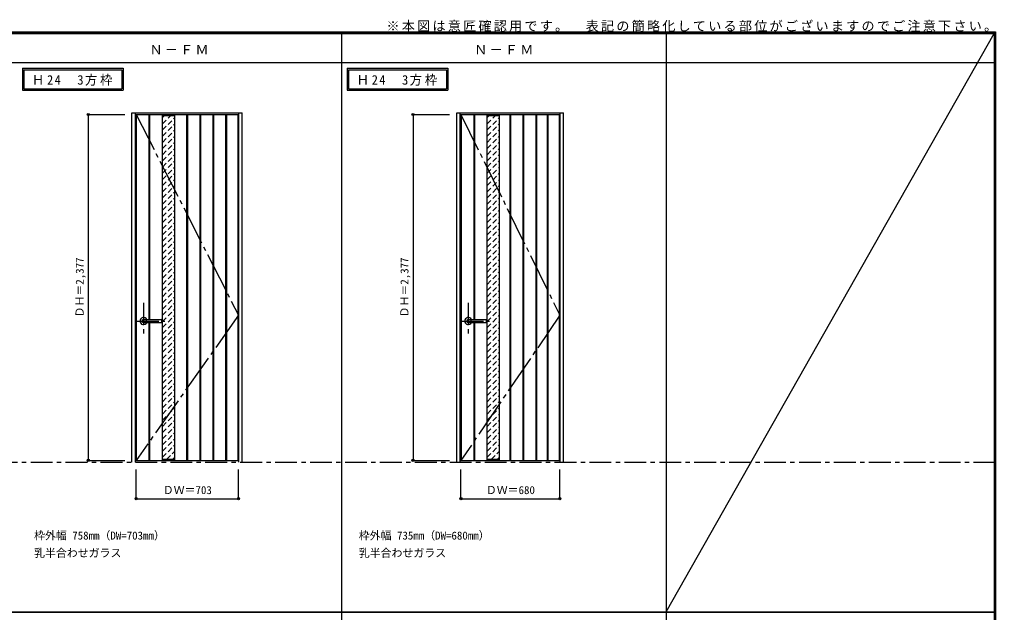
# Model space of a CAD drawing. Units: millimetres, scale not verified. Extents: x -6000 to 5700, y -4307 to 4260.
# Drawn here: x -1007 to 5700, y 186 to 4260 of the extents above; entities that cross this region are included whole.
import ezdxf
from ezdxf.enums import TextEntityAlignment as Align

# ---------------------------------------------------------------- set-up
doc = ezdxf.new("R2010")
doc.units = ezdxf.units.MM
doc.header["$LTSCALE"] = 30
doc.header["$PDMODE"] = 32
doc.header["$PDSIZE"] = 15
for name, pattern in [('CHAIN1', [8, 5, -1, 1, -1]), ('CHAIN2', [12, 9, -1, 1, -1]), ('DASHED1', [1.8, 1.2, -0.6])]:
    doc.linetypes.add(name, pattern=pattern)
for name, color, linetype in [('0-1_通り芯', 4, 'CHAIN1'), ('0-2_扉', 3, 'Continuous'), ('0-3_仕上げ', 3, 'Continuous'), ('0-4_枠', 3, 'Continuous'), ('0-5_レバー', 3, 'Continuous'), ('0-7_', 7, 'CHAIN2'), ('0-A_文字', 7, 'Continuous'), ('0-B_寸法', 7, 'Continuous'), ('0-C_ハッチ', 4, 'DASHED1'), ('F-1_枠', 6, 'Continuous'), ('F-A_文字', 7, 'Continuous')]:
    doc.layers.add(name, color=color, linetype=linetype)
doc.styles.add('ＭＳ ゴシック', font='')
doc.styles.get('ＭＳ ゴシック').set_extended_font_data('MS Gothic')

msp = doc.modelspace()

# ---------------------------------------------------------------- linework, layer by layer
at = {"layer": '0-1_通り芯'}
for p, q in [((-154.2, 2312.5), (-154.2, 2102.5)), ((2077.4, 2312.5), (2077.4, 2102.5)), ((-199.2, 2188.5), (-9.2, 2188.5)), ((2032.4, 2188.5), (2222.4, 2188.5))]:
    msp.add_line(p, q, dxfattribs=at)
at = {"layer": '0-1_通り芯', "color": 7}
msp.add_line((-5490, 1218), (5690, 1218), dxfattribs=at)
at = {"layer": '0-2_扉'}
for p, q in [((-205.2, 3608), (497.8, 3608)), ((-205.2, 1231), (-205.2, 3608)), ((497.8, 1231), (497.8, 3608)), ((2026.4, 3608), (2706.4, 3608)), ((2026.4, 1231), (2026.4, 3608)), ((2706.4, 1231), (2706.4, 3608)), ((-205.2, 1231), (497.8, 1231)), ((2026.4, 1231), (2706.4, 1231))]:
    msp.add_line(p, q, dxfattribs=at)
at = {"layer": '0-3_仕上げ'}
for p, q in [((-202.2, 1231), (-202.2, 3608)), ((-115.2, 2200), (-115.2, 3608)), ((-110.2, 2200), (-110.2, 3608)), ((143.8, 1231), (143.8, 3608)), ((148.8, 1231), (148.8, 3608)), ((233.8, 1231), (233.8, 3608)), ((238.8, 1231), (238.8, 3608)), ((323.8, 1231), (323.8, 3608)), ((328.8, 1231), (328.8, 3608)), ((411.8, 1231), (411.8, 3608)), ((416.8, 1231), (416.8, 3608)), ((494.8, 1231), (494.8, 3608)), ((2029.4, 1231), (2029.4, 3608)), ((2116.4, 2200), (2116.4, 3608)), ((2121.4, 2200), (2121.4, 3608)), ((2363.9, 1231), (2363.9, 3608)), ((2368.9, 1231), (2368.9, 3608)), ((2453.9, 1231), (2453.9, 3608)), ((2458.9, 1231), (2458.9, 3608)), ((2543.9, 1231), (2543.9, 3608)), ((2548.9, 1231), (2548.9, 3608)), ((2620.4, 1231), (2620.4, 3608)), ((2625.4, 1231), (2625.4, 3608)), ((2703.4, 1231), (2703.4, 3608)), ((-115.2, 1231), (-115.2, 2177)), ((-110.2, 1231), (-110.2, 2177)), ((2116.4, 1231), (2116.4, 2177)), ((2121.4, 1231), (2121.4, 2177))]:
    msp.add_line(p, q, dxfattribs=at)
at = {"layer": '0-3_仕上げ', "color": 7}
for p, q in [((-24.2, 1231), (-24.2, 3608)), ((-24.2, 3600), (60.8, 3600)), ((60.8, 1231), (60.8, 3608)), ((2207.4, 1231), (2207.4, 3608)), ((2207.4, 3600), (2292.4, 3600)), ((2292.4, 1231), (2292.4, 3608)), ((-24.2, 1239), (60.8, 1239)), ((2207.4, 1239), (2292.4, 1239))]:
    msp.add_line(p, q, dxfattribs=at)
at = {"layer": '0-4_枠'}
for p, q in [((-234.2, 3618), (523.8, 3618)), ((-234.2, 1218), (-234.2, 3618)), ((-210.2, 1218), (-210.2, 3618)), ((499.8, 1218), (499.8, 3618)), ((523.8, 1218), (523.8, 3618)), ((1997.4, 3618), (2732.4, 3618)), ((1997.4, 1218), (1997.4, 3618)), ((2021.4, 1218), (2021.4, 3618)), ((2708.4, 1218), (2708.4, 3618)), ((2732.4, 1218), (2732.4, 3618))]:
    msp.add_line(p, q, dxfattribs=at)
at = {"layer": '0-5_レバー'}
for p, q in [((-154.2, 2198), (-135.2, 2198)), ((-154.2, 2179), (-135.2, 2179)), ((-135.2, 2199), (-134.2, 2200)), ((-135.2, 2178), (-135.2, 2199)), ((-135.2, 2178), (-134.2, 2177)), ((-134.2, 2200), (-30.2, 2200)), ((-30.2, 2177), (-134.2, 2177)), ((-29.2, 2199), (-30.2, 2200)), ((-29.2, 2178), (-30.2, 2177)), ((-29.2, 2178), (-29.2, 2199)), ((2077.4, 2198), (2096.4, 2198)), ((2077.4, 2179), (2096.4, 2179)), ((2096.4, 2199), (2097.4, 2200)), ((2096.4, 2178), (2096.4, 2199)), ((2096.4, 2178), (2097.4, 2177)), ((2097.4, 2200), (2201.4, 2200)), ((2201.4, 2177), (2097.4, 2177)), ((2202.4, 2199), (2201.4, 2200)), ((2202.4, 2178), (2201.4, 2177)), ((2202.4, 2178), (2202.4, 2199))]:
    msp.add_line(p, q, dxfattribs=at)
at = {"layer": '0-5_レバー', "color": 4}
for p, q in [((-134.2, 2177), (-134.2, 2200)), ((-30.2, 2200), (-30.2, 2177)), ((2097.4, 2177), (2097.4, 2200)), ((2201.4, 2200), (2201.4, 2177))]:
    msp.add_line(p, q, dxfattribs=at)
for centre, radius, start, end in [((-154.2, 2188.5), 24.55, 27.93255, 332.06745), ((-154.2, 2188.5), 11, 59.72736, 300.27264), ((2077.4, 2188.5), 24.55, 27.93255, 332.06745), ((2077.4, 2188.5), 11, 59.72736, 300.27264)]:
    msp.add_arc(centre, radius, start, end, dxfattribs=at)
at = {"layer": '0-5_レバー'}
for centre in [(-154.2, 2188.5), (2077.4, 2188.5)]:
    msp.add_arc(centre, 9.5, 90, 270, dxfattribs=at)
at = {"layer": '0-7_'}
for p, q in [((-205.2, 3608), (497.8, 2228.5)), ((2026.4, 3608), (2706.4, 2228.5)), ((497.8, 2228.5), (-205.2, 1231)), ((2706.4, 2228.5), (2026.4, 1231))]:
    msp.add_line(p, q, dxfattribs=at)
at = {"layer": '0-A_文字'}
for p, q in [((-986.8, 3925), (-986.8, 3775)), ((-976.8, 3915), (-976.8, 3785)), ((-976.8, 3915), (-304.18, 3915)), ((-304.18, 3915), (-304.18, 3785)), ((1244.8, 3925), (1244.8, 3775)), ((1254.8, 3915), (1254.8, 3785)), ((1254.8, 3915), (1927.42, 3915)), ((1927.42, 3915), (1927.42, 3785)), ((-986.8, 3775), (-294.18, 3775)), ((-976.8, 3785), (-304.18, 3785)), ((1244.8, 3775), (1937.42, 3775)), ((1254.8, 3785), (1927.42, 3785))]:
    msp.add_line(p, q, dxfattribs=at)
for points in [[(-986.8, 3925), (-294.18, 3925), (-294.18, 3775)], [(1244.8, 3925), (1937.42, 3925), (1937.42, 3775)]]:
    msp.add_lwpolyline(points, dxfattribs=at)
at = {"layer": '0-B_寸法', "color": 4}
for p, q in [((-534.2, 3608), (-284.2, 3608)), ((-534.2, 3608), (-534.2, 1231)), ((1697.4, 3608), (1947.4, 3608)), ((1697.4, 3608), (1697.4, 1231)), ((-534.2, 1231), (-284.2, 1231)), ((1697.4, 1231), (1947.4, 1231)), ((-205.2, 968), (-205.2, 1168)), ((497.8, 968), (497.8, 1168)), ((2026.4, 968), (2026.4, 1168)), ((2706.4, 968), (2706.4, 1168)), ((-205.2, 968), (497.8, 968)), ((2026.4, 968), (2706.4, 968))]:
    msp.add_line(p, q, dxfattribs=at)
at = {"layer": '0-B_寸法'}
for p in [(-534.2, 3608), (1697.4, 3608), (-534.2, 1231), (1697.4, 1231), (-205.2, 968), (497.8, 968), (2026.4, 968), (2706.4, 968)]:
    msp.add_point(p, dxfattribs=at)
at = {"layer": '0-C_ハッチ'}
for p, q in [((-24.2, 3586.07), (-10.27, 3600)), ((-24.2, 3543.65), (32.16, 3600)), ((-24.2, 3501.22), (60.8, 3586.22)), ((2207.4, 3586.07), (2221.33, 3600)), ((2207.4, 3543.65), (2263.76, 3600)), ((2207.4, 3501.22), (2292.4, 3586.22)), ((-24.2, 3458.79), (60.8, 3543.79)), ((-24.2, 3416.37), (60.8, 3501.37)), ((2207.4, 3458.79), (2292.4, 3543.79)), ((2207.4, 3416.37), (2292.4, 3501.37)), ((-24.2, 3373.94), (60.8, 3458.94)), ((2207.4, 3373.94), (2292.4, 3458.94)), ((-24.2, 3331.51), (60.8, 3416.51)), ((-24.2, 3289.09), (60.8, 3374.09)), ((2207.4, 3331.51), (2292.4, 3416.51)), ((2207.4, 3289.09), (2292.4, 3374.09)), ((-24.2, 3246.66), (60.8, 3331.66)), ((-24.2, 3204.23), (60.8, 3289.23)), ((2207.4, 3246.66), (2292.4, 3331.66)), ((2207.4, 3204.23), (2292.4, 3289.23)), ((-24.2, 3161.81), (60.8, 3246.81)), ((2207.4, 3161.81), (2292.4, 3246.81)), ((-24.2, 3119.38), (60.8, 3204.38)), ((-24.2, 3076.95), (60.8, 3161.95)), ((2207.4, 3119.38), (2292.4, 3204.38)), ((2207.4, 3076.95), (2292.4, 3161.95)), ((-24.2, 3034.53), (60.8, 3119.53)), ((2207.4, 3034.53), (2292.4, 3119.53)), ((-24.2, 2992.1), (60.8, 3077.1)), ((-24.2, 2949.68), (60.8, 3034.68)), ((2207.4, 2992.1), (2292.4, 3077.1)), ((2207.4, 2949.68), (2292.4, 3034.68)), ((-24.2, 2907.25), (60.8, 2992.25)), ((2207.4, 2907.25), (2292.4, 2992.25)), ((-24.2, 2864.82), (60.8, 2949.82)), ((-24.2, 2822.4), (60.8, 2907.4)), ((2207.4, 2864.82), (2292.4, 2949.82)), ((2207.4, 2822.4), (2292.4, 2907.4)), ((-24.2, 2779.97), (60.8, 2864.97)), ((-24.2, 2737.54), (60.8, 2822.54)), ((2207.4, 2779.97), (2292.4, 2864.97)), ((2207.4, 2737.54), (2292.4, 2822.54)), ((-24.2, 2695.12), (60.8, 2780.12)), ((2207.4, 2695.12), (2292.4, 2780.12)), ((-24.2, 2652.69), (60.8, 2737.69)), ((-24.2, 2610.26), (60.8, 2695.26)), ((2207.4, 2652.69), (2292.4, 2737.69)), ((2207.4, 2610.26), (2292.4, 2695.26)), ((-24.2, 2567.84), (60.8, 2652.84)), ((2207.4, 2567.84), (2292.4, 2652.84)), ((-24.2, 2525.41), (60.8, 2610.41)), ((-24.2, 2482.98), (60.8, 2567.98)), ((2207.4, 2525.41), (2292.4, 2610.41)), ((2207.4, 2482.98), (2292.4, 2567.98)), ((-24.2, 2440.56), (60.8, 2525.56)), ((-24.2, 2398.13), (60.8, 2483.13)), ((2207.4, 2440.56), (2292.4, 2525.56)), ((2207.4, 2398.13), (2292.4, 2483.13)), ((-24.2, 2355.71), (60.8, 2440.71)), ((2207.4, 2355.71), (2292.4, 2440.71)), ((-24.2, 2313.28), (60.8, 2398.28)), ((-24.2, 2270.85), (60.8, 2355.85)), ((2207.4, 2313.28), (2292.4, 2398.28)), ((2207.4, 2270.85), (2292.4, 2355.85)), ((-24.2, 2228.43), (60.8, 2313.43)), ((2207.4, 2228.43), (2292.4, 2313.43)), ((-24.2, 2186), (60.8, 2271)), ((-24.2, 2143.57), (60.8, 2228.57)), ((2207.4, 2186), (2292.4, 2271)), ((2207.4, 2143.57), (2292.4, 2228.57)), ((-24.2, 2101.15), (60.8, 2186.15)), ((2207.4, 2101.15), (2292.4, 2186.15)), ((-24.2, 2058.72), (60.8, 2143.72)), ((-24.2, 2016.29), (60.8, 2101.29)), ((2207.4, 2058.72), (2292.4, 2143.72)), ((2207.4, 2016.29), (2292.4, 2101.29)), ((-24.2, 1973.87), (60.8, 2058.87)), ((-24.2, 1931.44), (60.8, 2016.44)), ((2207.4, 1973.87), (2292.4, 2058.87)), ((2207.4, 1931.44), (2292.4, 2016.44)), ((-24.2, 1889.02), (60.8, 1974.02)), ((2207.4, 1889.02), (2292.4, 1974.02)), ((-24.2, 1846.59), (60.8, 1931.59)), ((-24.2, 1804.16), (60.8, 1889.16)), ((2207.4, 1846.59), (2292.4, 1931.59)), ((2207.4, 1804.16), (2292.4, 1889.16)), ((-24.2, 1761.74), (60.8, 1846.74)), ((2207.4, 1761.74), (2292.4, 1846.74)), ((-24.2, 1719.31), (60.8, 1804.31)), ((-24.2, 1676.88), (60.8, 1761.88)), ((2207.4, 1719.31), (2292.4, 1804.31)), ((2207.4, 1676.88), (2292.4, 1761.88)), ((-24.2, 1634.46), (60.8, 1719.46)), ((-24.2, 1592.03), (60.8, 1677.03)), ((2207.4, 1634.46), (2292.4, 1719.46)), ((2207.4, 1592.03), (2292.4, 1677.03)), ((-24.2, 1549.6), (60.8, 1634.6)), ((2207.4, 1549.6), (2292.4, 1634.6)), ((-24.2, 1507.18), (60.8, 1592.18)), ((-24.2, 1464.75), (60.8, 1549.75)), ((2207.4, 1507.18), (2292.4, 1592.18)), ((2207.4, 1464.75), (2292.4, 1549.75)), ((-24.2, 1422.32), (60.8, 1507.32)), ((2207.4, 1422.32), (2292.4, 1507.32)), ((-24.2, 1379.9), (60.8, 1464.9)), ((-24.2, 1337.47), (60.8, 1422.47)), ((2207.4, 1379.9), (2292.4, 1464.9)), ((2207.4, 1337.47), (2292.4, 1422.47)), ((-24.2, 1295.05), (60.8, 1380.05)), ((2207.4, 1295.05), (2292.4, 1380.05)), ((-24.2, 1252.62), (60.8, 1337.62)), ((4.61, 1239), (60.8, 1295.19)), ((2207.4, 1252.62), (2292.4, 1337.62)), ((2236.21, 1239), (2292.4, 1295.19)), ((47.03, 1239), (60.8, 1252.77)), ((2278.63, 1239), (2292.4, 1252.77))]:
    msp.add_line(p, q, dxfattribs=at)
at = {"layer": 'F-1_枠'}
for p, q in [((-6000, 4175), (5700, 4175)), ((-6000, 4170), (5700, 4170)), ((-6000, 4165), (5700, 4165)), ((1204.8, 4175), (1204.8, -3790)), ((3436.4, 4175), (3436.4, -3790)), ((5690, 4175), (5690, -4205)), ((5695, 4175), (5695, -4205)), ((5700, 4175), (5700, -4205)), ((-6000, 3965), (5700, 3965)), ((-6000, 190.5), (5700, 190.5)), ((-6000, 187.5), (5700, 187.5))]:
    msp.add_line(p, q, dxfattribs=at)
at = {"layer": 'F-A_文字'}
msp.add_line((3436.4, 190.5), (5690, 4165), dxfattribs=at)

# ---------------------------------------------------------------- texts
at = {"layer": '0-A_文字', "style": 'ＭＳ ゴシック'}
for s, p in [('枠外幅 758mm（DW=703mm）', (-906.8, 670.5)), ('枠外幅 735mm（DW=680mm）', (1324.8, 670.5)), ('乳半合わせガラス', (-906.8, 550.5)), ('乳半合わせガラス', (1324.8, 550.5))]:
    msp.add_text(s, height=54.99, dxfattribs=at).set_placement(p, align=Align.BOTTOM_LEFT)
at = {"layer": '0-A_文字', "char_height": 65.98, "attachment_point": 7, "style": 'ＭＳ ゴシック'}
for s, insert in [('\\T1.17;※本図は意匠確認用です。\u3000表記の簡略化している部位がございますのでご注意下さい。', (1515, 4175)), ('\\T1.17;Ｎ－ＦＭ', (-113.5, 4020)), ('\\T1.17;Ｎ－ＦＭ', (2118.1, 4020)), ('\\T1.22;\\W0.95;Ｈ24\u30003方枠', (-922.14, 3805)), ('\\T1.22;\\W0.95;Ｈ24\u30003方枠', (1309.46, 3805))]:
    msp.add_mtext(s, dxfattribs=dict(at, insert=insert))
at = {"layer": '0-B_寸法', "style": 'ＭＳ ゴシック'}
for p in [(-549.2, 2213.25), (1682.4, 2213.25)]:
    msp.add_text('ＤＨ＝2,377', height=54.99, rotation=90, dxfattribs=at).set_placement(p, align=Align.BOTTOM_LEFT)
for s, p in [('ＤＷ＝703', (-22.45, 983)), ('ＤＷ＝680', (2197.65, 983))]:
    msp.add_text(s, height=54.99, dxfattribs=at).set_placement(p, align=Align.BOTTOM_LEFT)

doc.saveas('drawing.dxf')
